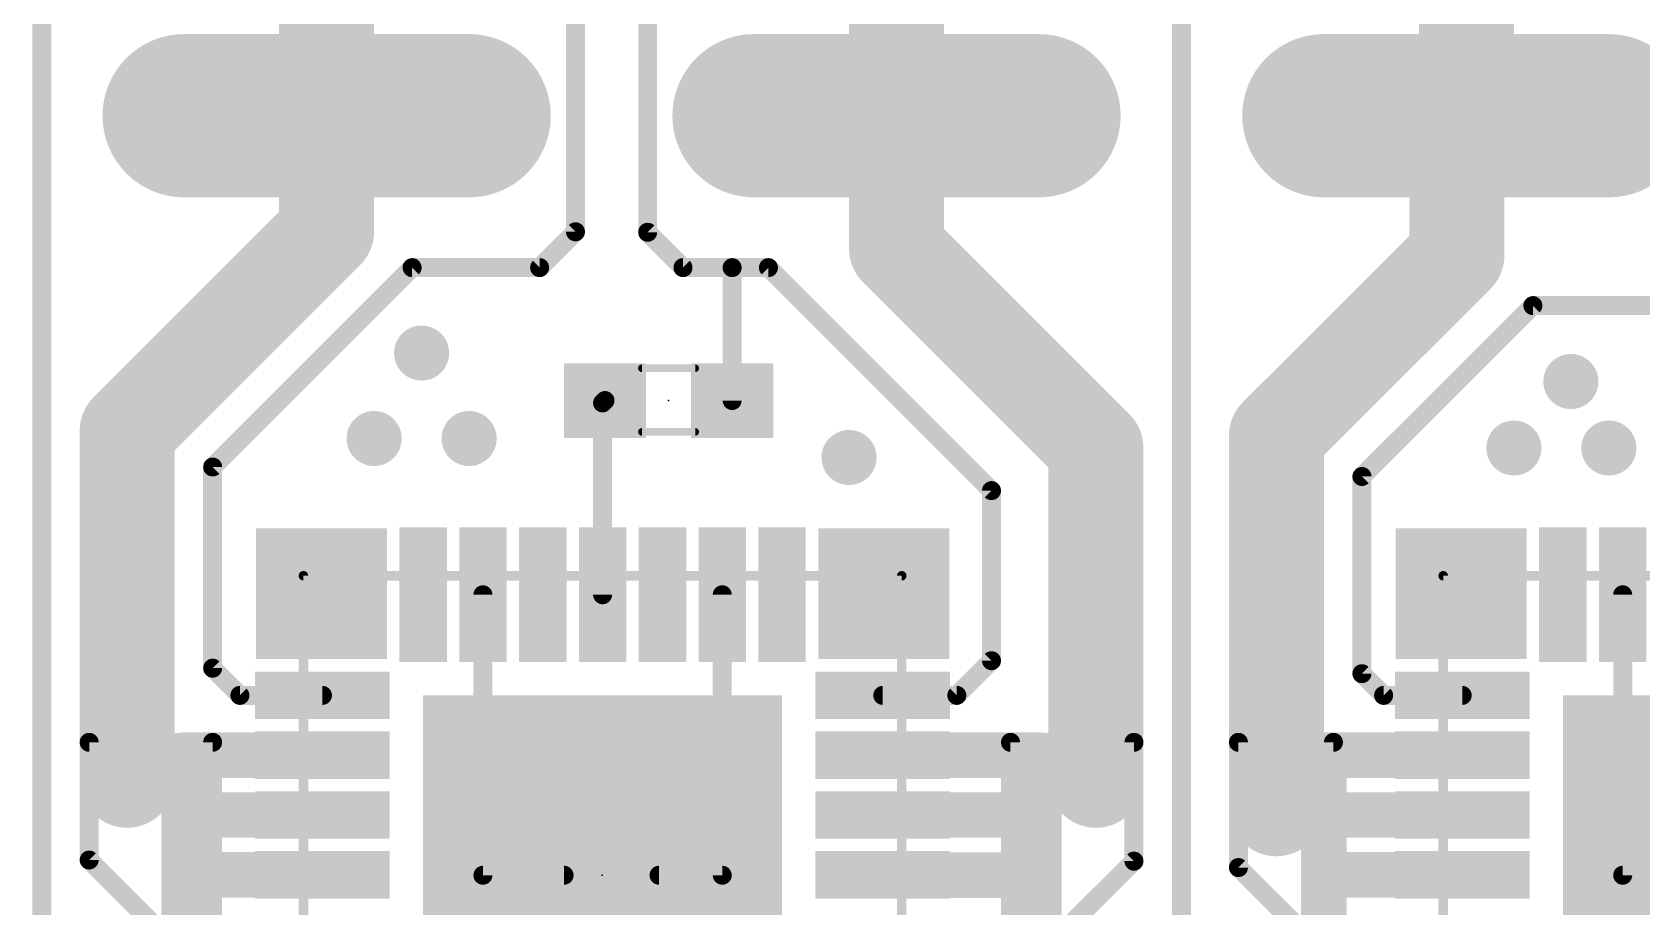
# Model space of a CAD drawing. Extents: x -8 to 102, y -79 to 54.
# Drawn here: x 67.82 to 89.34, y 21.17 to 32.87 of the extents above; entities that cross this region are included whole.
import ezdxf

# ---------------------------------------------------------------- set-up
doc = ezdxf.new("R2010")
doc.units = 0
for name, color, linetype in [('1', 12, 'CONTINUOUS'), ('17', 110, 'CONTINUOUS'), ('18', 110, 'CONTINUOUS'), ('23', 53, 'CONTINUOUS'), ('51', 53, 'CONTINUOUS')]:
    doc.layers.add(name, color=color, linetype=linetype)

# ---------------------------------------------------------------- blocks, each defined once
blk = doc.blocks.new('ROUNDP')
at = {"const_width": 0.5}
blk.add_lwpolyline([(0, -0.25, 1), (0, 0.25, 1), (0, -0.25)], format="xyb", dxfattribs=at)
blk = doc.blocks.new('RECT')
blk.add_solid([(-0.5, -0.5), (0.5, -0.5), (-0.5, 0.5), (0.5, 0.5)])
blk = doc.blocks.new('ROUNDV')
at = {"const_width": 0.5}
blk.add_lwpolyline([(0, -0.25, 1), (0, 0.25, 1), (0, -0.25)], format="xyb", dxfattribs=at)

msp = doc.modelspace()

# ---------------------------------------------------------------- linework, layer by layer
at = {"layer": '1'}
for points, const_width in [([(71.755, 31.75), (71.755, 45.705)], 1.27), ([(79.375, 44.155), (79.375, 31.75)], 1.27), ([(86.995, 31.877), (86.995, 42.7941)], 1.27), ([(75.0824, 30.1972), (75.0824, 34.29)], 0.254), ([(67.945, 10.16), (67.945, 33.401)], 0.254), ([(76.0476, 33.401), (76.0476, 30.1905)], 0.254), ([(83.185, 10.16), (83.185, 33.401)], 0.254), ([(69.85, 31.75), (71.755, 31.75)], 2.1844), ([(71.755, 31.75), (73.66, 31.75)], 2.1844), ([(77.47, 31.75), (79.375, 31.75)], 2.1844), ([(79.375, 31.75), (81.28, 31.75)], 2.1844), ([(85.09, 31.75), (86.868, 31.75)], 2.1844), ([(86.868, 31.75), (88.9, 31.75)], 2.1844), ([(86.868, 31.75), (86.995, 31.877)], 1.27), ([(71.755, 30.2014), (71.755, 31.75)], 1.27), ([(79.375, 29.972), (79.375, 31.75)], 1.27), ([(86.868, 29.8827), (86.868, 31.75)], 1.27), ([(69.088, 27.5344), (71.755, 30.2014)], 1.27), ([(82.042, 27.305), (79.375, 29.972)], 1.27), ([(84.455, 27.4697), (86.868, 29.8827)], 1.27), ([(74.6032, 29.718), (75.0824, 30.1972)], 0.254), ([(76.0476, 30.1905), (76.5201, 29.718)], 0.254), ([(70.231, 27.051), (72.898, 29.718)], 0.254), ([(72.898, 29.718), (74.6032, 29.718)], 0.254), ([(76.5201, 29.718), (77.177, 29.718)], 0.254), ([(77.6622, 29.718), (77.177, 29.718)], 0.254), ([(77.177, 27.94), (77.177, 29.718)], 0.254), ([(80.645, 26.7352), (77.6622, 29.718)], 0.254), ([(85.598, 26.924), (87.884, 29.21)], 0.254), ([(87.884, 29.21), (89.7316, 29.21)], 0.254), ([(69.088, 22.86), (69.088, 27.5344)], 1.27), ([(75.477, 27.94), (75.445, 27.908)], 0.254), ([(75.445, 27.908), (75.445, 25.342)], 0.254), ([(84.455, 27.4697), (84.455, 22.479)], 1.27), ([(82.042, 22.86), (82.042, 27.305)], 1.27), ([(70.231, 24.3602), (70.231, 27.051)], 0.254), ([(85.598, 24.2863), (85.598, 26.924)], 0.254), ([(80.645, 24.4597), (80.645, 26.7352)], 0.254), ([(73.845, 25.342), (73.845, 21.59)], 0.254), ([(77.045, 25.342), (77.045, 21.59)], 0.254), ([(89.085, 25.342), (89.085, 21.59)], 0.254), ([(80.1813, 23.996), (80.645, 24.4597)], 0.254), ([(70.5952, 23.996), (70.231, 24.3602)], 0.254), ([(85.8883, 23.996), (85.598, 24.2863)], 0.254), ([(71.699, 23.996), (70.5952, 23.996)], 0.254), ([(79.191, 23.996), (80.1813, 23.996)], 0.254), ([(86.939, 23.996), (85.8883, 23.996)], 0.254), ([(68.58, 21.7935), (68.58, 23.368)], 0.254), ([(68.58, 23.368), (70.231, 23.368)], 0.254), ([(71.699, 23.196), (69.85, 23.196)], 0.6096), ([(69.85, 22.396), (69.85, 23.196)], 0.6096), ([(70.231, 23.368), (70.231, 20.701)], 0.254), ([(79.191, 23.196), (81.28, 23.196)], 0.6096), ([(80.899, 23.368), (80.899, 20.701)], 0.254), ([(82.55, 23.368), (80.899, 23.368)], 0.254), ([(81.28, 23.196), (81.28, 22.396)], 0.6096), ([(82.55, 21.7786), (82.55, 23.368)], 0.254), ([(85.217, 23.368), (83.947, 23.368)], 0.254), ([(83.947, 23.368), (83.947, 21.6929)], 0.254), ([(86.939, 23.196), (85.09, 23.196)], 0.6096), ([(85.09, 23.196), (85.09, 22.396)], 0.6096), ([(85.217, 20.701), (85.217, 23.368)], 0.254), ([(69.85, 22.396), (69.85, 21.596)], 0.6096), ([(71.699, 22.396), (69.85, 22.396)], 0.6096), ([(79.191, 22.396), (81.28, 22.396)], 0.6096), ([(81.28, 22.396), (81.28, 21.59)], 0.6096), ([(86.939, 22.396), (85.09, 22.396)], 0.6096), ([(85.09, 22.396), (85.09, 21.596)], 0.6096), ([(69.6725, 20.701), (68.58, 21.7935)], 0.254), ([(69.85, 21.596), (69.85, 20.796)], 0.6096), ([(71.699, 21.596), (69.85, 21.596)], 0.6096), ([(79.191, 21.596), (79.191, 21.59)], 0.6096), ([(79.191, 21.59), (81.28, 21.59)], 0.6096), ([(81.28, 21.59), (81.28, 20.796)], 0.6096), ([(81.4724, 20.701), (82.55, 21.7786)], 0.254), ([(83.947, 21.6929), (84.9389, 20.701)], 0.254), ([(85.09, 21.596), (85.09, 20.796)], 0.6096), ([(86.939, 21.596), (85.09, 21.596)], 0.6096), ([(73.845, 21.59), (74.93, 21.59)], 0.254), ([(77.045, 21.59), (76.2, 21.59)], 0.254), ([(92.285, 21.59), (89.085, 21.59)], 0.254)]:
    msp.add_lwpolyline(points, dxfattribs=dict(at, const_width=const_width))
for points, const_width in [([(69.85, 32.2961, 1), (69.85, 31.2039)], 1.0922), ([(71.755, 32.2961, 1), (71.755, 31.2039)], 1.0922), ([(71.755, 31.2039, 1), (71.755, 32.2961)], 1.0922), ([(73.66, 31.2039, 1), (73.66, 32.2961)], 1.0922), ([(77.47, 32.2961, 1), (77.47, 31.2039)], 1.0922), ([(79.375, 32.2961, 1), (79.375, 31.2039)], 1.0922), ([(79.375, 31.2039, 1), (79.375, 32.2961)], 1.0922), ([(81.28, 31.2039, 1), (81.28, 32.2961)], 1.0922), ([(85.09, 32.2961, 1), (85.09, 31.2039)], 1.0922), ([(86.868, 32.2961, 1), (86.868, 31.2039)], 1.0922), ([(86.868, 31.2039, 1), (86.868, 32.2961)], 1.0922), ([(88.9, 31.2039, 1), (88.9, 32.2961)], 1.0922), ([(87.2195, 31.6525, 1), (86.7705, 32.1015)], 0.635), ([(72.0725, 31.75, 1), (71.4375, 31.75)], 0.635), ([(79.6925, 31.75, 1), (79.0575, 31.75)], 0.635), ([(87.1855, 31.75, 1), (86.5505, 31.75)], 0.635), ([(86.6435, 31.9745, 1), (87.0925, 31.5255)], 0.635), ([(86.6775, 31.877, 1), (87.3125, 31.877)], 0.635), ([(71.4375, 31.75, 1), (72.0725, 31.75)], 0.635), ([(79.0575, 31.75, 1), (79.6925, 31.75)], 0.635), ([(71.9795, 29.9769, 1), (71.5305, 30.4259)], 0.635), ([(79.5995, 30.1965, 1), (79.1505, 29.7475)], 0.635), ([(71.4375, 30.2014, 1), (72.0725, 30.2014)], 0.635), ([(87.0925, 29.6582, 1), (86.6435, 30.1072)], 0.635), ([(75.0189, 30.1972, 1), (75.1459, 30.1972)], 0.127), ([(75.1273, 30.1523, 1), (75.0375, 30.2421)], 0.127), ([(76.0925, 30.2354, 1), (76.0027, 30.1456)], 0.127), ([(75.9841, 30.1905, 1), (76.1111, 30.1905)], 0.127), ([(79.0575, 29.972, 1), (79.6925, 29.972)], 0.635), ([(86.5505, 29.8827, 1), (87.1855, 29.8827)], 0.635), ([(72.898, 29.7815, 1), (72.898, 29.6545)], 0.127), ([(72.9429, 29.6731, 1), (72.8531, 29.7629)], 0.127), ([(74.5583, 29.7629, 1), (74.6481, 29.6731)], 0.127), ([(74.6032, 29.6545, 1), (74.6032, 29.7815)], 0.127), ([(76.5201, 29.7815, 1), (76.5201, 29.6545)], 0.127), ([(76.4752, 29.6731, 1), (76.565, 29.7629)], 0.127), ([(77.177, 29.7815, 1), (77.177, 29.6545)], 0.127), ([(77.2405, 29.718, 1), (77.1135, 29.718)], 0.127), ([(77.177, 29.6545, 1), (77.177, 29.7815)], 0.127), ([(77.7071, 29.7629, 1), (77.6173, 29.6731)], 0.127), ([(77.6622, 29.6545, 1), (77.6622, 29.7815)], 0.127), ([(87.884, 29.2735, 1), (87.884, 29.1465)], 0.127), ([(87.9289, 29.1651, 1), (87.8391, 29.2549)], 0.127), ([(69.4055, 27.5344, 1), (68.7705, 27.5344)], 0.635), ([(68.8635, 27.7589, 1), (69.3125, 27.3099)], 0.635), ([(75.5085, 27.908, 1), (75.3815, 27.908)], 0.127), ([(75.4001, 27.9529, 1), (75.4899, 27.8631)], 0.127), ([(75.5219, 27.8951, 1), (75.4321, 27.9849)], 0.127), ([(77.1135, 27.94, 1), (77.2405, 27.94)], 0.127), ([(84.7725, 27.4697, 1), (84.1375, 27.4697)], 0.635), ([(84.2305, 27.6942, 1), (84.6795, 27.2452)], 0.635), ([(82.3595, 27.305, 1), (81.7245, 27.305)], 0.635), ([(81.8175, 27.0805, 1), (82.2665, 27.5295)], 0.635), ([(70.2945, 27.051, 1), (70.1675, 27.051)], 0.127), ([(70.1861, 27.0959, 1), (70.2759, 27.0061)], 0.127), ([(85.6615, 26.924, 1), (85.5345, 26.924)], 0.127), ([(85.5531, 26.9689, 1), (85.6429, 26.8791)], 0.127), ([(80.7085, 26.7352, 1), (80.5815, 26.7352)], 0.127), ([(80.6001, 26.6903, 1), (80.6899, 26.7801)], 0.127), ([(73.9085, 25.342, 1), (73.7815, 25.342)], 0.127), ([(75.3815, 25.342, 1), (75.5085, 25.342)], 0.127), ([(77.1085, 25.342, 1), (76.9815, 25.342)], 0.127), ([(89.1485, 25.342, 1), (89.0215, 25.342)], 0.127), ([(80.6899, 24.4148, 1), (80.6001, 24.5046)], 0.127), ([(70.2759, 24.4051, 1), (70.1861, 24.3153)], 0.127), ([(70.1675, 24.3602, 1), (70.2945, 24.3602)], 0.127), ([(80.5815, 24.4597, 1), (80.7085, 24.4597)], 0.127), ([(85.6429, 24.3312, 1), (85.5531, 24.2414)], 0.127), ([(85.5345, 24.2863, 1), (85.6615, 24.2863)], 0.127), ([(70.5952, 24.0595, 1), (70.5952, 23.9325)], 0.127), ([(71.699, 23.9325, 1), (71.699, 24.0595)], 0.127), ([(79.191, 24.0595, 1), (79.191, 23.9325)], 0.127), ([(80.1813, 23.9325, 1), (80.1813, 24.0595)], 0.127), ([(85.8883, 24.0595, 1), (85.8883, 23.9325)], 0.127), ([(86.939, 23.9325, 1), (86.939, 24.0595)], 0.127), ([(70.5503, 23.9511, 1), (70.6401, 24.0409)], 0.127), ([(80.1364, 24.0409, 1), (80.2262, 23.9511)], 0.127), ([(85.8434, 23.9511, 1), (85.9332, 24.0409)], 0.127), ([(68.6435, 23.368, 1), (68.5165, 23.368)], 0.127), ([(68.58, 23.4315, 1), (68.58, 23.3045)], 0.127), ([(69.85, 23.3484, 1), (69.85, 23.0436)], 0.3048), ([(70.0024, 23.196, 1), (69.6976, 23.196)], 0.3048), ([(70.2945, 23.368, 1), (70.1675, 23.368)], 0.127), ([(70.231, 23.3045, 1), (70.231, 23.4315)], 0.127), ([(71.699, 23.0436, 1), (71.699, 23.3484)], 0.3048), ([(79.191, 23.3484, 1), (79.191, 23.0436)], 0.3048), ([(80.9625, 23.368, 1), (80.8355, 23.368)], 0.127), ([(80.899, 23.4315, 1), (80.899, 23.3045)], 0.127), ([(81.4324, 23.196, 1), (81.1276, 23.196)], 0.3048), ([(81.28, 23.0436, 1), (81.28, 23.3484)], 0.3048), ([(82.6135, 23.368, 1), (82.4865, 23.368)], 0.127), ([(82.55, 23.3045, 1), (82.55, 23.4315)], 0.127), ([(83.947, 23.4315, 1), (83.947, 23.3045)], 0.127), ([(84.0105, 23.368, 1), (83.8835, 23.368)], 0.127), ([(85.09, 23.3484, 1), (85.09, 23.0436)], 0.3048), ([(85.2424, 23.196, 1), (84.9376, 23.196)], 0.3048), ([(85.2805, 23.368, 1), (85.1535, 23.368)], 0.127), ([(85.217, 23.3045, 1), (85.217, 23.4315)], 0.127), ([(86.939, 23.0436, 1), (86.939, 23.3484)], 0.3048), ([(68.7705, 22.86, 1), (69.4055, 22.86)], 0.635), ([(81.7245, 22.86, 1), (82.3595, 22.86)], 0.635), ([(70.0024, 22.396, 1), (69.6976, 22.396)], 0.3048), ([(69.85, 22.5484, 1), (69.85, 22.2436)], 0.3048), ([(71.699, 22.2436, 1), (71.699, 22.5484)], 0.3048), ([(79.191, 22.5484, 1), (79.191, 22.2436)], 0.3048), ([(81.4324, 22.396, 1), (81.1276, 22.396)], 0.3048), ([(81.28, 22.2436, 1), (81.28, 22.5484)], 0.3048), ([(84.1375, 22.479, 1), (84.7725, 22.479)], 0.635), ([(85.09, 22.5484, 1), (85.09, 22.2436)], 0.3048), ([(85.2424, 22.396, 1), (84.9376, 22.396)], 0.3048), ([(86.939, 22.2436, 1), (86.939, 22.5484)], 0.3048), ([(69.6976, 22.396, 1), (70.0024, 22.396)], 0.3048), ([(81.1276, 22.396, 1), (81.4324, 22.396)], 0.3048), ([(84.9376, 22.396, 1), (85.2424, 22.396)], 0.3048), ([(68.6249, 21.8384, 1), (68.5351, 21.7486)], 0.127), ([(68.5165, 21.7935, 1), (68.6435, 21.7935)], 0.127), ([(70.0024, 21.596, 1), (69.6976, 21.596)], 0.3048), ([(69.85, 21.7484, 1), (69.85, 21.4436)], 0.3048), ([(69.6976, 21.596, 1), (70.0024, 21.596)], 0.3048), ([(71.699, 21.4436, 1), (71.699, 21.7484)], 0.3048), ([(79.3434, 21.596, 1), (79.0386, 21.596)], 0.3048), ([(79.191, 21.7424, 1), (79.191, 21.4376)], 0.3048), ([(79.0386, 21.59, 1), (79.3434, 21.59)], 0.3048), ([(81.4324, 21.59, 1), (81.1276, 21.59)], 0.3048), ([(81.1276, 21.59, 1), (81.4324, 21.59)], 0.3048), ([(81.28, 21.4376, 1), (81.28, 21.7424)], 0.3048), ([(82.4865, 21.7786, 1), (82.6135, 21.7786)], 0.127), ([(82.5949, 21.7337, 1), (82.5051, 21.8235)], 0.127), ([(83.9919, 21.7378, 1), (83.9021, 21.648)], 0.127), ([(83.8835, 21.6929, 1), (84.0105, 21.6929)], 0.127), ([(85.2424, 21.596, 1), (84.9376, 21.596)], 0.3048), ([(85.09, 21.7484, 1), (85.09, 21.4436)], 0.3048), ([(84.9376, 21.596, 1), (85.2424, 21.596)], 0.3048), ([(86.939, 21.4436, 1), (86.939, 21.7484)], 0.3048), ([(73.845, 21.6535, 1), (73.845, 21.5265)], 0.127), ([(73.7815, 21.59, 1), (73.9085, 21.59)], 0.127), ([(74.93, 21.5265, 1), (74.93, 21.6535)], 0.127), ([(76.2, 21.6535, 1), (76.2, 21.5265)], 0.127), ([(76.9815, 21.59, 1), (77.1085, 21.59)], 0.127), ([(77.045, 21.5265, 1), (77.045, 21.6535)], 0.127), ([(89.085, 21.6535, 1), (89.085, 21.5265)], 0.127), ([(89.0215, 21.59, 1), (89.1485, 21.59)], 0.127)]:
    msp.add_lwpolyline(points, format="xyb", dxfattribs=dict(at, const_width=const_width))
at = {"layer": '23'}
for p in [(76.327, 27.94), (75.438, 21.59)]:
    msp.add_point(p, dxfattribs=at)
at = {"layer": '51'}
for points, const_width in [([(75.971, 28.372), (76.683, 28.372)], 0.1016), ([(75.971, 27.521), (76.683, 27.521)], 0.1016), ([(79.445, 25.596), (71.445, 25.596)], 0.127), ([(71.445, 25.596), (71.445, 17.596)], 0.127), ([(79.445, 17.596), (79.445, 25.596)], 0.127), ([(94.685, 25.596), (86.685, 25.596)], 0.127), ([(86.685, 25.596), (86.685, 17.596)], 0.127)]:
    msp.add_lwpolyline(points, dxfattribs=dict(at, const_width=const_width))
for points, const_width in [([(75.971, 28.3974, 1), (75.971, 28.3466)], 0.0508), ([(76.683, 28.3466, 1), (76.683, 28.3974)], 0.0508), ([(75.971, 27.5464, 1), (75.971, 27.4956)], 0.0508), ([(76.683, 27.4956, 1), (76.683, 27.5464)], 0.0508), ([(71.445, 25.6277, 1), (71.445, 25.5643)], 0.0635), ([(71.4768, 25.596, 1), (71.4133, 25.596)], 0.0635), ([(79.4768, 25.596, 1), (79.4133, 25.596)], 0.0635), ([(79.445, 25.5643, 1), (79.445, 25.6277)], 0.0635), ([(86.7168, 25.596, 1), (86.6532, 25.596)], 0.0635), ([(86.685, 25.6277, 1), (86.685, 25.5643)], 0.0635)]:
    msp.add_lwpolyline(points, format="xyb", dxfattribs=dict(at, const_width=const_width))

# ---------------------------------------------------------------- block references
at = {"layer": '1', "xscale": 1.1}
for p in [(75.477, 27.94), (77.177, 27.94)]:
    msp.add_blockref('RECT', p, dxfattribs=at)
at = {"layer": '1'}
for p, xscale, yscale, rotation in [((71.685, 25.356), 1.75, 1.75, 90), ((73.045, 25.342), 1.8, 0.635, 270), ((73.845, 25.342), 1.8, 0.635, 270), ((74.645, 25.342), 1.8, 0.635, 270), ((75.445, 25.342), 1.8, 0.635, 270), ((76.245, 25.342), 1.8, 0.635, 270), ((77.045, 25.342), 1.8, 0.635, 270), ((77.845, 25.342), 1.8, 0.635, 270), ((79.205, 25.356), 1.75, 1.75, 90), ((86.925, 25.356), 1.75, 1.75, 90), ((88.285, 25.342), 1.8, 0.635, 270), ((89.085, 25.342), 1.8, 0.635, 270), ((71.699, 23.996), 1.8, 0.635, 180), ((79.191, 23.996), 1.8, 0.635, 180), ((86.939, 23.996), 1.8, 0.635, 180), ((75.445, 21.596), 4.8, 4.8, 90), ((90.685, 21.596), 4.8, 4.8, 90), ((71.699, 23.196), 1.8, 0.635, 180), ((79.191, 23.196), 1.8, 0.635, 180), ((86.939, 23.196), 1.8, 0.635, 180), ((71.699, 22.396), 1.8, 0.635, 180), ((79.191, 22.396), 1.8, 0.635, 180), ((86.939, 22.396), 1.8, 0.635, 180), ((71.699, 21.596), 1.8, 0.635, 180), ((79.191, 21.596), 1.8, 0.635, 180), ((86.939, 21.596), 1.8, 0.635, 180)]:
    msp.add_blockref('RECT', p, dxfattribs=dict(at, xscale=xscale, yscale=yscale, rotation=rotation))
at = {"layer": '17', "xscale": 1.9812, "yscale": 1.9812}
for p, rotation in [((69.85, 31.75), 90), ((69.85, 31.75), 90), ((73.66, 31.75), 270), ((73.66, 31.75), 270), ((77.47, 31.75), 90), ((77.47, 31.75), 90), ((81.28, 31.75), 270), ((81.28, 31.75), 270), ((85.09, 31.75), 90), ((85.09, 31.75), 90), ((88.9, 31.75), 270), ((88.9, 31.75), 270)]:
    msp.add_blockref('ROUNDP', p, dxfattribs=dict(at, rotation=rotation))
at = {"layer": '18', "xscale": 0.7366, "yscale": 0.7366}
for p in [(73.025, 28.575), (73.025, 28.575), (88.392, 28.194), (88.392, 28.194), (72.39, 27.432), (72.39, 27.432), (73.66, 27.432), (73.66, 27.432), (87.63, 27.305), (87.63, 27.305), (88.9, 27.305), (88.9, 27.305), (78.74, 27.178), (78.74, 27.178), (73.533, 23.495), (73.533, 23.495), (74.4792, 23.495), (74.4792, 23.495), (75.4253, 23.495), (75.4253, 23.495), (76.3715, 23.495), (76.3715, 23.495), (77.343, 23.495), (77.343, 23.495), (88.773, 23.495), (88.773, 23.495), (73.533, 22.5425), (73.533, 22.5425), (74.4792, 22.5425), (74.4792, 22.5425), (75.4253, 22.5425), (75.4253, 22.5425), (76.3715, 22.5425), (76.3715, 22.5425), (77.343, 22.5425), (77.343, 22.5425), (88.773, 22.5425), (88.773, 22.5425), (73.533, 21.59), (73.533, 21.59), (74.4792, 21.59), (74.4792, 21.59), (75.4253, 21.59), (75.4253, 21.59), (76.3715, 21.59), (76.3715, 21.59), (77.343, 21.59), (77.343, 21.59), (88.773, 21.59), (88.773, 21.59)]:
    msp.add_blockref('ROUNDV', p, dxfattribs=at)
at = {"layer": '51', "xscale": 0.5001, "yscale": 0.95}
for p in [(75.7388, 27.9451), (76.9073, 27.9451)]:
    msp.add_blockref('RECT', p, dxfattribs=at)

doc.saveas('drawing.dxf')
